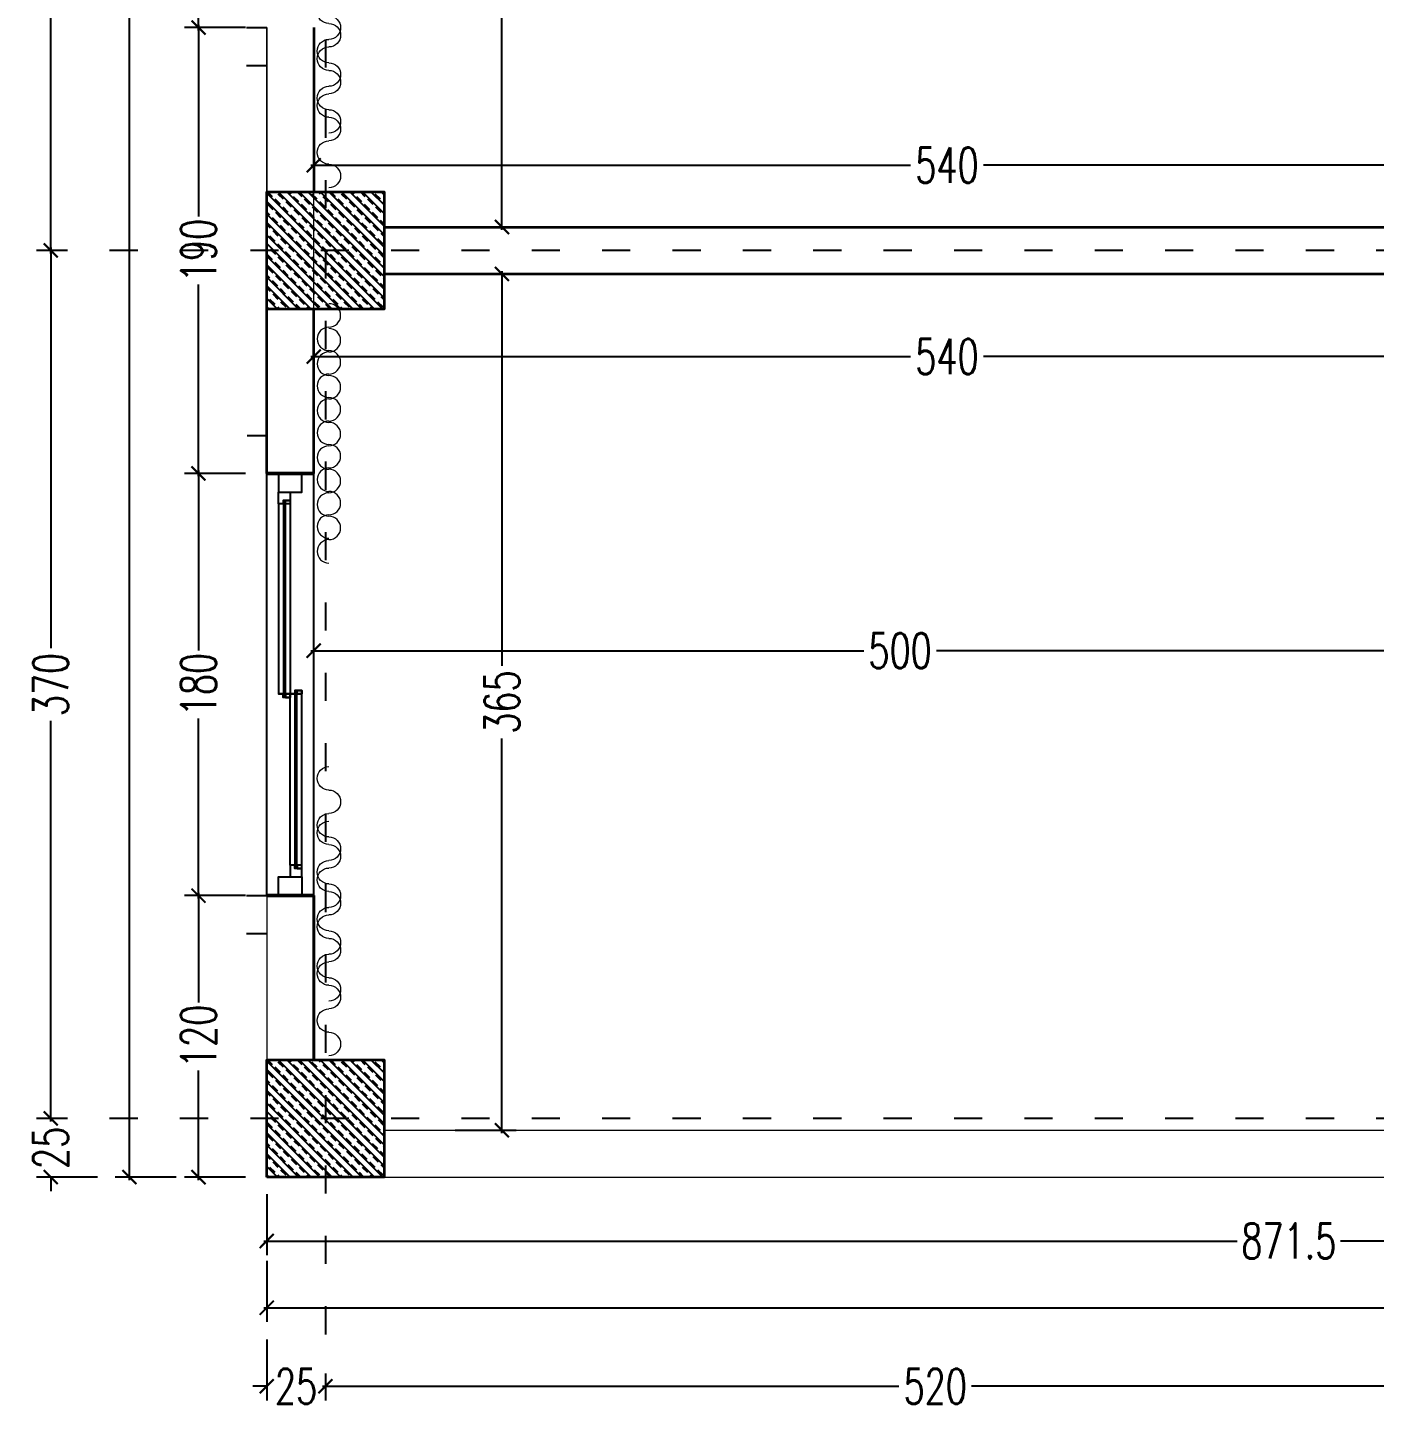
# Model space of a CAD drawing. Header units: centimetres. Extents: x -3207095 to 15275363, y -32656 to 4798027.
# Drawn here: x 693181 to 693756, y 4469504 to 4470093 of the extents above; entities that cross this region are included whole.
import ezdxf

# ---------------------------------------------------------------- set-up
doc = ezdxf.new("R2010")
doc.units = ezdxf.units.CM
doc.linetypes.add('ACAD_ISO03W100', pattern=[30, 12, -18])
doc.linetypes.add('DUZ', pattern=[500, 500])
doc.layers.get('0').update_dxf_attribs({"color": 1, "linetype": 'DUZ'})
for name, color, linetype in [('AGAC', 116, 'Continuous'), ('DIM', 1, 'DUZ'), ('KOLTAR_F', 145, 'Continuous'), ('PEN', 161, 'Continuous'), ('söve', 26, 'DUZ')]:
    doc.layers.add(name, color=color, linetype=linetype)
for name, color, linetype, lineweight in [('cam', 143, 'Continuous', 20), ('DUV', 220, 'Continuous', 50), ('DUVAR', 7, 'Continuous', 35), ('FE_PERDE', 205, 'Continuous', 15), ('gor25', 142, 'Continuous', 25), ('iç duvar', 7, 'Continuous', 50), ('KOLON_F', 3, 'Continuous', 35)]:
    doc.layers.add(name, color=color, linetype=linetype, lineweight=lineweight)
doc.styles.add('DIM', font='ROMANSTW.SHX', dxfattribs={"width": 0.7})
doc.dimstyles.new('1_100', dxfattribs={"dimtxt": 15, "dimasz": 6, "dimexe": 6, "dimexo": 0, "dimgap": 2, "dimtad": 0, "dimdec": 1, "dimzin": 11, "dimdsep": 46, "dimtxsty": 'DIM', "dimblk": 'ARCHTICK', "dimcen": 3, "dimdle": 1.25, "dimclrt": 2, "dimadec": 0, "dimazin": 0, "dimtfac": 1.25, "dimtdec": 1, "dimtix": 1, "dimtofl": 0, "dimtmove": 1, "dimatfit": 3, "dimldrblk": 'ARCHTICK', "dimfxl": 20, "dimfxlon": 1, "dimtolj": 1, "dimtzin": 0, "dimarcsym": 0})
pattern_1 = [(135, (5198435.835, 3809389.321), (-4.4901280605, -4.4901280605), []), (135, (5198435.835, 3809393.811), (-4.4901280605, -4.4901280605), [3.175, -1.5875])]

# ---------------------------------------------------------------- blocks, each defined once
blk = doc.blocks.new('GEN_BLOCK00601')
at = {"linetype": 'Continuous', "ltscale": 50}
for centre, start, end in [((50, 50), 0, 180), ((250, 50), 0, 180), ((450, 50), 0, 180), ((650, 50), 0, 180), ((850, 50), 0, 180), ((150, 50), 180, 0), ((350, 50), 180, 0), ((550, 50), 180, 0), ((750, 50), 180, 0), ((950, 50), 180, 0)]:
    blk.add_arc(centre, 50, start, end, dxfattribs=at)
for tag in ['Sfb', 'FLOOR']:
    blk.add_attdef(tag, (0, 0), '', height=1)
blk = doc.blocks.new('_ArchTick')
at = {"color": 0, "linetype": 'ByBlock', "const_width": 0.15}
blk.add_lwpolyline([(-0.5, -0.5), (0.5, 0.5)], dxfattribs=at)
blk = doc.blocks.new('*D1070')
at = {"layer": 'Defpoints', "color": 0, "linetype": 'Continuous', "lineweight": 5, "transparency": 16777216}
for p in [(693254.26, 4470272.8), (693283.37, 4470272.8), (693283.37, 4470092.8)]:
    blk.add_point(p, dxfattribs=at)
at = {"layer": 'DIM', "color": 0, "linetype": 'Continuous', "lineweight": -2, "transparency": 16777216}
for p, q in [((693274.26, 4470272.8), (693248.26, 4470272.8)), ((693254.26, 4470274.05), (693254.26, 4470197.3)), ((693254.26, 4470091.55), (693254.26, 4470168.3)), ((693274.26, 4470092.8), (693248.26, 4470092.8))]:
    blk.add_line(p, q, dxfattribs=at)
at = {"layer": 'DIM', "color": 0, "linetype": 'Continuous', "lineweight": -2, "transparency": 16777216, "xscale": 6, "yscale": 6, "zscale": 6}
for p, rotation in [((693254.26, 4470272.8), 90), ((693254.26, 4470092.8), 270)]:
    blk.add_blockref('_ArchTick', p, dxfattribs=dict(at, rotation=rotation))
at = {"layer": 'DIM', "color": 2, "linetype": 'Continuous', "lineweight": 5, "transparency": 16777216, "insert": (693254.26, 4470182.8), "char_height": 15, "attachment_point": 5, "rotation": 90, "style": 'DIM'}
blk.add_mtext('\\A1;180', dxfattribs=at)
blk = doc.blocks.new('*D1071')
at = {"layer": 'Defpoints', "color": 0, "linetype": 'Continuous', "lineweight": 5, "transparency": 16777216}
for p in [(693254.26, 4470092.8), (693283.37, 4470092.8), (693283.37, 4469902.8)]:
    blk.add_point(p, dxfattribs=at)
at = {"layer": 'DIM', "color": 0, "linetype": 'Continuous', "lineweight": -2, "transparency": 16777216}
for p, q in [((693274.26, 4470092.8), (693248.26, 4470092.8)), ((693254.26, 4470094.05), (693254.26, 4470012.3)), ((693254.26, 4469901.55), (693254.26, 4469983.3)), ((693274.26, 4469902.8), (693248.26, 4469902.8))]:
    blk.add_line(p, q, dxfattribs=at)
at = {"layer": 'DIM', "color": 0, "linetype": 'Continuous', "lineweight": -2, "transparency": 16777216, "xscale": 6, "yscale": 6, "zscale": 6}
for p, rotation in [((693254.26, 4470092.8), 90), ((693254.26, 4469902.8), 270)]:
    blk.add_blockref('_ArchTick', p, dxfattribs=dict(at, rotation=rotation))
at = {"layer": 'DIM', "color": 2, "linetype": 'Continuous', "lineweight": 5, "transparency": 16777216, "insert": (693254.26, 4469997.8), "char_height": 15, "attachment_point": 5, "rotation": 90, "style": 'DIM'}
blk.add_mtext('\\A1;190', dxfattribs=at)
blk = doc.blocks.new('*D1072')
at = {"layer": 'Defpoints', "color": 0, "linetype": 'Continuous', "lineweight": 5, "transparency": 16777216}
for p in [(693254.26, 4469902.8), (693283.37, 4469902.8), (693283.37, 4469722.8)]:
    blk.add_point(p, dxfattribs=at)
at = {"layer": 'DIM', "color": 0, "linetype": 'Continuous', "lineweight": -2, "transparency": 16777216}
for p, q in [((693274.26, 4469902.8), (693248.26, 4469902.8)), ((693254.26, 4469904.05), (693254.26, 4469827.3)), ((693254.26, 4469721.55), (693254.26, 4469798.3)), ((693274.26, 4469722.8), (693248.26, 4469722.8))]:
    blk.add_line(p, q, dxfattribs=at)
at = {"layer": 'DIM', "color": 0, "linetype": 'Continuous', "lineweight": -2, "transparency": 16777216, "xscale": 6, "yscale": 6, "zscale": 6}
for p, rotation in [((693254.26, 4469902.8), 90), ((693254.26, 4469722.8), 270)]:
    blk.add_blockref('_ArchTick', p, dxfattribs=dict(at, rotation=rotation))
at = {"layer": 'DIM', "color": 2, "linetype": 'Continuous', "lineweight": 5, "transparency": 16777216, "insert": (693254.26, 4469812.8), "char_height": 15, "attachment_point": 5, "rotation": 90, "style": 'DIM'}
blk.add_mtext('\\A1;180', dxfattribs=at)
blk = doc.blocks.new('*D1073')
at = {"layer": 'Defpoints', "color": 0, "linetype": 'Continuous', "lineweight": 5, "transparency": 16777216}
for p in [(693283.37, 4469722.8), (693254.26, 4469602.8), (693283.37, 4469602.8)]:
    blk.add_point(p, dxfattribs=at)
at = {"layer": 'DIM', "color": 0, "linetype": 'Continuous', "lineweight": -2, "transparency": 16777216}
for p, q in [((693274.26, 4469722.8), (693248.26, 4469722.8)), ((693254.26, 4469724.05), (693254.26, 4469677.3)), ((693254.26, 4469601.55), (693254.26, 4469648.3)), ((693274.26, 4469602.8), (693248.26, 4469602.8))]:
    blk.add_line(p, q, dxfattribs=at)
at = {"layer": 'DIM', "color": 0, "linetype": 'Continuous', "lineweight": -2, "transparency": 16777216, "xscale": 6, "yscale": 6, "zscale": 6}
for p, rotation in [((693254.26, 4469722.8), 90), ((693254.26, 4469602.8), 270)]:
    blk.add_blockref('_ArchTick', p, dxfattribs=dict(at, rotation=rotation))
at = {"layer": 'DIM', "color": 2, "linetype": 'Continuous', "lineweight": 5, "transparency": 16777216, "insert": (693254.26, 4469662.8), "char_height": 15, "attachment_point": 5, "rotation": 90, "style": 'DIM'}
blk.add_mtext('\\A1;120', dxfattribs=at)
blk = doc.blocks.new('*D1078')
at = {"layer": 'Defpoints', "color": 0, "linetype": 'Continuous', "lineweight": 5, "transparency": 16777216}
for p in [(693198.44, 4470737.8), (693191.26, 4469997.8), (693198.44, 4469997.8)]:
    blk.add_point(p, dxfattribs=at)
at = {"layer": 'DIM', "color": 0, "linetype": 'Continuous', "lineweight": -2, "transparency": 16777216}
for p, q in [((693198.44, 4470737.8), (693185.26, 4470737.8)), ((693191.26, 4470739.05), (693191.26, 4470383.3)), ((693191.26, 4469996.55), (693191.26, 4470352.3)), ((693198.44, 4469997.8), (693185.26, 4469997.8))]:
    blk.add_line(p, q, dxfattribs=at)
at = {"layer": 'DIM', "color": 0, "linetype": 'Continuous', "lineweight": -2, "transparency": 16777216, "xscale": 6, "yscale": 6, "zscale": 6}
for p, rotation in [((693191.26, 4470737.8), 90), ((693191.26, 4469997.8), 270)]:
    blk.add_blockref('_ArchTick', p, dxfattribs=dict(at, rotation=rotation))
at = {"layer": 'DIM', "color": 2, "linetype": 'Continuous', "lineweight": 5, "transparency": 16777216, "insert": (693191.26, 4470367.8), "char_height": 15, "attachment_point": 5, "rotation": 90, "style": 'DIM'}
blk.add_mtext('\\A1;740', dxfattribs=at)
blk = doc.blocks.new('*D1079')
at = {"layer": 'Defpoints', "color": 0, "linetype": 'Continuous', "lineweight": 5, "transparency": 16777216}
for p in [(693198.44, 4469997.8), (693191.26, 4469627.8), (693198.44, 4469627.8)]:
    blk.add_point(p, dxfattribs=at)
at = {"layer": 'DIM', "color": 0, "linetype": 'Continuous', "lineweight": -2, "transparency": 16777216}
for p, q in [((693198.44, 4469997.8), (693185.26, 4469997.8)), ((693191.26, 4469999.05), (693191.26, 4469828.3)), ((693191.26, 4469626.55), (693191.26, 4469797.3)), ((693198.44, 4469627.8), (693185.26, 4469627.8))]:
    blk.add_line(p, q, dxfattribs=at)
at = {"layer": 'DIM', "color": 0, "linetype": 'Continuous', "lineweight": -2, "transparency": 16777216, "xscale": 6, "yscale": 6, "zscale": 6}
for p, rotation in [((693191.26, 4469997.8), 90), ((693191.26, 4469627.8), 270)]:
    blk.add_blockref('_ArchTick', p, dxfattribs=dict(at, rotation=rotation))
at = {"layer": 'DIM', "color": 2, "linetype": 'Continuous', "lineweight": 5, "transparency": 16777216, "insert": (693191.26, 4469812.8), "char_height": 15, "attachment_point": 5, "rotation": 90, "style": 'DIM'}
blk.add_mtext('\\A1;370', dxfattribs=at)
blk = doc.blocks.new('*D1080')
at = {"layer": 'Defpoints', "color": 0, "linetype": 'Continuous', "lineweight": 5, "transparency": 16777216}
for p in [(693198.44, 4469627.8), (693191.26, 4469602.8), (693248.26, 4469602.8)]:
    blk.add_point(p, dxfattribs=at)
at = {"layer": 'DIM', "color": 0, "linetype": 'Continuous', "lineweight": -2, "transparency": 16777216}
for p, q in [((693191.26, 4469627.8), (693191.26, 4469633.8)), ((693198.44, 4469627.8), (693185.26, 4469627.8)), ((693211.26, 4469602.8), (693185.26, 4469602.8)), ((693191.26, 4469602.8), (693191.26, 4469596.8))]:
    blk.add_line(p, q, dxfattribs=at)
at = {"layer": 'DIM', "color": 0, "linetype": 'Continuous', "lineweight": -2, "transparency": 16777216, "xscale": 6, "yscale": 6, "zscale": 6}
for p, rotation in [((693191.26, 4469627.8), 270), ((693191.26, 4469602.8), 90)]:
    blk.add_blockref('_ArchTick', p, dxfattribs=dict(at, rotation=rotation))
at = {"layer": 'DIM', "color": 2, "linetype": 'Continuous', "lineweight": 5, "transparency": 16777216, "insert": (693191.26, 4469615.3), "char_height": 15, "attachment_point": 5, "rotation": 90, "style": 'DIM'}
blk.add_mtext('\\A1;25', dxfattribs=at)
blk = doc.blocks.new('*D1081')
at = {"layer": 'Defpoints', "color": 0, "linetype": 'Continuous', "lineweight": 5, "transparency": 16777216}
for p in [(693224.8, 4472542.8), (693248.26, 4472542.8), (693248.26, 4469602.8)]:
    blk.add_point(p, dxfattribs=at)
at = {"layer": 'DIM', "color": 0, "linetype": 'Continuous', "lineweight": -2, "transparency": 16777216}
for p, q in [((693244.8, 4472542.8), (693218.8, 4472542.8)), ((693224.8, 4472544.05), (693224.8, 4471093.3)), ((693224.8, 4469601.55), (693224.8, 4471052.3)), ((693244.8, 4469602.8), (693218.8, 4469602.8))]:
    blk.add_line(p, q, dxfattribs=at)
at = {"layer": 'DIM', "color": 0, "linetype": 'Continuous', "lineweight": -2, "transparency": 16777216, "xscale": 6, "yscale": 6, "zscale": 6}
for p, rotation in [((693224.8, 4472542.8), 90), ((693224.8, 4469602.8), 270)]:
    blk.add_blockref('_ArchTick', p, dxfattribs=dict(at, rotation=rotation))
at = {"layer": 'DIM', "color": 2, "linetype": 'Continuous', "lineweight": 5, "transparency": 16777216, "insert": (693224.8, 4471072.8), "char_height": 15, "attachment_point": 5, "rotation": 90, "style": 'DIM'}
blk.add_mtext('\\A1;2940', dxfattribs=at)
blk = doc.blocks.new('*D1104')
at = {"layer": 'Defpoints', "color": 0, "linetype": 'Continuous', "lineweight": 5, "transparency": 16777216}
for p in [(693283.37, 4469602.8), (694154.87, 4469602.8), (694154.87, 4469575.56)]:
    blk.add_point(p, dxfattribs=at)
at = {"layer": 'DIM', "color": 0, "linetype": 'Continuous', "lineweight": -2, "transparency": 16777216}
for p, q in [((693283.37, 4469595.56), (693283.37, 4469569.56)), ((694154.87, 4469595.56), (694154.87, 4469569.56)), ((693282.12, 4469575.56), (693697.12, 4469575.56)), ((694156.12, 4469575.56), (693741.12, 4469575.56))]:
    blk.add_line(p, q, dxfattribs=at)
at = {"layer": 'DIM', "color": 0, "linetype": 'Continuous', "lineweight": -2, "transparency": 16777216, "xscale": 6, "yscale": 6, "zscale": 6, "rotation": 180}
blk.add_blockref('_ArchTick', (693283.37, 4469575.56), dxfattribs=at)
at = {"layer": 'DIM', "color": 0, "linetype": 'Continuous', "lineweight": -2, "transparency": 16777216, "xscale": 6, "yscale": 6, "zscale": 6}
blk.add_blockref('_ArchTick', (694154.87, 4469575.56), dxfattribs=at)
at = {"layer": 'DIM', "color": 2, "linetype": 'Continuous', "lineweight": 5, "transparency": 16777216, "insert": (693719.12, 4469575.56), "char_height": 15, "attachment_point": 5, "style": 'DIM'}
blk.add_mtext('\\A1;871.5', dxfattribs=at)
blk = doc.blocks.new('*D1107')
at = {"layer": 'Defpoints', "color": 0, "linetype": 'Continuous', "lineweight": 5, "transparency": 16777216}
for p in [(693283.37, 4469569.56), (697033.37, 4469569.56), (697033.37, 4469547.14)]:
    blk.add_point(p, dxfattribs=at)
at = {"layer": 'DIM', "color": 0, "linetype": 'Continuous', "lineweight": -2, "transparency": 16777216}
for p, q in [((693283.37, 4469567.14), (693283.37, 4469541.14)), ((697033.37, 4469567.14), (697033.37, 4469541.14)), ((693282.12, 4469547.14), (695137.87, 4469547.14)), ((697034.62, 4469547.14), (695178.87, 4469547.14))]:
    blk.add_line(p, q, dxfattribs=at)
at = {"layer": 'DIM', "color": 0, "linetype": 'Continuous', "lineweight": -2, "transparency": 16777216, "xscale": 6, "yscale": 6, "zscale": 6, "rotation": 180}
blk.add_blockref('_ArchTick', (693283.37, 4469547.14), dxfattribs=at)
at = {"layer": 'DIM', "color": 0, "linetype": 'Continuous', "lineweight": -2, "transparency": 16777216, "xscale": 6, "yscale": 6, "zscale": 6}
blk.add_blockref('_ArchTick', (697033.37, 4469547.14), dxfattribs=at)
at = {"layer": 'DIM', "color": 2, "linetype": 'Continuous', "lineweight": 5, "transparency": 16777216, "insert": (695158.37, 4469547.14), "char_height": 15, "attachment_point": 5, "style": 'DIM'}
blk.add_mtext('\\A1;3750', dxfattribs=at)
blk = doc.blocks.new('*D1108')
at = {"layer": 'Defpoints', "color": 0, "linetype": 'Continuous', "lineweight": 5, "transparency": 16777216}
for p in [(693283.37, 4469541.14), (693308.37, 4469516.13), (693308.37, 4469513.66)]:
    blk.add_point(p, dxfattribs=at)
at = {"layer": 'DIM', "color": 0, "linetype": 'Continuous', "lineweight": -2, "transparency": 16777216}
for p, q in [((693283.37, 4469533.66), (693283.37, 4469507.66)), ((693283.37, 4469513.66), (693277.37, 4469513.66)), ((693308.37, 4469516.13), (693308.37, 4469507.66)), ((693308.37, 4469513.66), (693314.37, 4469513.66))]:
    blk.add_line(p, q, dxfattribs=at)
at = {"layer": 'DIM', "color": 0, "linetype": 'Continuous', "lineweight": -2, "transparency": 16777216, "xscale": 6, "yscale": 6, "zscale": 6}
blk.add_blockref('_ArchTick', (693283.37, 4469513.66), dxfattribs=at)
at = {"layer": 'DIM', "color": 0, "linetype": 'Continuous', "lineweight": -2, "transparency": 16777216, "xscale": 6, "yscale": 6, "zscale": 6, "rotation": 180}
blk.add_blockref('_ArchTick', (693308.37, 4469513.66), dxfattribs=at)
at = {"layer": 'DIM', "color": 2, "linetype": 'Continuous', "lineweight": 5, "transparency": 16777216, "insert": (693295.87, 4469513.66), "char_height": 15, "attachment_point": 5, "style": 'DIM'}
blk.add_mtext('\\A1;25', dxfattribs=at)
blk = doc.blocks.new('*D1109')
at = {"layer": 'Defpoints', "color": 0, "linetype": 'Continuous', "lineweight": 5, "transparency": 16777216}
for p in [(693308.37, 4469519.1), (693828.37, 4469519.1), (693828.37, 4469513.66)]:
    blk.add_point(p, dxfattribs=at)
at = {"layer": 'DIM', "color": 0, "linetype": 'Continuous', "lineweight": -2, "transparency": 16777216}
for p, q in [((693308.37, 4469519.1), (693308.37, 4469507.66)), ((693828.37, 4469519.1), (693828.37, 4469507.66)), ((693307.12, 4469513.66), (693552.87, 4469513.66)), ((693829.62, 4469513.66), (693583.87, 4469513.66))]:
    blk.add_line(p, q, dxfattribs=at)
at = {"layer": 'DIM', "color": 0, "linetype": 'Continuous', "lineweight": -2, "transparency": 16777216, "xscale": 6, "yscale": 6, "zscale": 6, "rotation": 180}
blk.add_blockref('_ArchTick', (693308.37, 4469513.66), dxfattribs=at)
at = {"layer": 'DIM', "color": 0, "linetype": 'Continuous', "lineweight": -2, "transparency": 16777216, "xscale": 6, "yscale": 6, "zscale": 6}
blk.add_blockref('_ArchTick', (693828.37, 4469513.66), dxfattribs=at)
at = {"layer": 'DIM', "color": 2, "linetype": 'Continuous', "lineweight": 5, "transparency": 16777216, "insert": (693568.37, 4469513.66), "char_height": 15, "attachment_point": 5, "style": 'DIM'}
blk.add_mtext('\\A1;520', dxfattribs=at)
blk = doc.blocks.new('*D1172')
at = {"layer": 'Defpoints', "color": 0, "linetype": 'Continuous', "lineweight": 5, "transparency": 16777216}
for p in [(693344.2, 4470357.8), (693344.2, 4470007.8), (693383.64, 4470007.8)]:
    blk.add_point(p, dxfattribs=at)
at = {"layer": 'DIM', "color": 0, "linetype": 'Continuous', "lineweight": -2, "transparency": 16777216}
for p, q in [((693363.64, 4470357.8), (693389.64, 4470357.8)), ((693383.64, 4470359.05), (693383.64, 4470222.1)), ((693383.64, 4470006.55), (693383.64, 4470191.1)), ((693363.64, 4470007.8), (693389.64, 4470007.8))]:
    blk.add_line(p, q, dxfattribs=at)
at = {"layer": 'DIM', "color": 0, "linetype": 'Continuous', "lineweight": -2, "transparency": 16777216, "xscale": 6, "yscale": 6, "zscale": 6}
for p, rotation in [((693383.64, 4470357.8), 90), ((693383.64, 4470007.8), 270)]:
    blk.add_blockref('_ArchTick', p, dxfattribs=dict(at, rotation=rotation))
at = {"layer": 'DIM', "color": 2, "linetype": 'Continuous', "lineweight": 5, "transparency": 16777216, "insert": (693383.64, 4470206.6), "char_height": 15, "attachment_point": 5, "rotation": 90, "style": 'DIM'}
blk.add_mtext('\\A1;350', dxfattribs=at)
blk = doc.blocks.new('*D1173')
at = {"layer": 'Defpoints', "color": 0, "linetype": 'Continuous', "lineweight": 5, "transparency": 16777216}
for p in [(693344.2, 4469987.8), (693344.2, 4469622.8), (693383.64, 4469622.8)]:
    blk.add_point(p, dxfattribs=at)
at = {"layer": 'DIM', "color": 0, "linetype": 'Continuous', "lineweight": -2, "transparency": 16777216}
for p, q in [((693363.64, 4469987.8), (693389.64, 4469987.8)), ((693383.64, 4469989.05), (693383.64, 4469820.8)), ((693383.64, 4469621.55), (693383.64, 4469789.8)), ((693363.64, 4469622.8), (693389.64, 4469622.8))]:
    blk.add_line(p, q, dxfattribs=at)
at = {"layer": 'DIM', "color": 0, "linetype": 'Continuous', "lineweight": -2, "transparency": 16777216, "xscale": 6, "yscale": 6, "zscale": 6}
for p, rotation in [((693383.64, 4469987.8), 90), ((693383.64, 4469622.8), 270)]:
    blk.add_blockref('_ArchTick', p, dxfattribs=dict(at, rotation=rotation))
at = {"layer": 'DIM', "color": 2, "linetype": 'Continuous', "lineweight": 5, "transparency": 16777216, "insert": (693383.64, 4469805.3), "char_height": 15, "attachment_point": 5, "rotation": 90, "style": 'DIM'}
blk.add_mtext('\\A1;365', dxfattribs=at)
blk = doc.blocks.new('*D1174')
at = {"layer": 'Defpoints', "color": 0, "linetype": 'Continuous', "lineweight": 5, "transparency": 16777216}
for p in [(693303.37, 4469952.58), (693303.37, 4469951.49), (693843.37, 4469953.8)]:
    blk.add_point(p, dxfattribs=at)
at = {"layer": 'DIM', "color": 0, "linetype": 'Continuous', "lineweight": -2, "transparency": 16777216}
for p, q in [((693303.37, 4469951.49), (693303.37, 4469958.58)), ((693302.12, 4469952.58), (693557.87, 4469952.58)), ((693844.62, 4469952.58), (693588.87, 4469952.58)), ((693843.37, 4469953.8), (693843.37, 4469946.58))]:
    blk.add_line(p, q, dxfattribs=at)
at = {"layer": 'DIM', "color": 0, "linetype": 'Continuous', "lineweight": -2, "transparency": 16777216, "xscale": 6, "yscale": 6, "zscale": 6, "rotation": 180}
blk.add_blockref('_ArchTick', (693303.37, 4469952.58), dxfattribs=at)
at = {"layer": 'DIM', "color": 0, "linetype": 'Continuous', "lineweight": -2, "transparency": 16777216, "xscale": 6, "yscale": 6, "zscale": 6}
blk.add_blockref('_ArchTick', (693843.37, 4469952.58), dxfattribs=at)
at = {"layer": 'DIM', "color": 2, "linetype": 'Continuous', "lineweight": 5, "transparency": 16777216, "insert": (693573.37, 4469952.58), "char_height": 15, "attachment_point": 5, "style": 'DIM'}
blk.add_mtext('\\A1;540', dxfattribs=at)
blk = doc.blocks.new('*D1202')
at = {"layer": 'Defpoints', "color": 0, "linetype": 'Continuous', "lineweight": 5, "transparency": 16777216}
for p in [(693303.37, 4470034.14), (693303.37, 4470034.14), (693843.37, 4470034.14)]:
    blk.add_point(p, dxfattribs=at)
at = {"layer": 'DIM', "color": 0, "linetype": 'Continuous', "lineweight": -2, "transparency": 16777216}
for p, q in [((693303.37, 4470034.14), (693303.37, 4470040.14)), ((693843.37, 4470034.14), (693843.37, 4470040.14)), ((693302.12, 4470034.14), (693557.87, 4470034.14)), ((693844.62, 4470034.14), (693588.87, 4470034.14))]:
    blk.add_line(p, q, dxfattribs=at)
at = {"layer": 'DIM', "color": 0, "linetype": 'Continuous', "lineweight": -2, "transparency": 16777216, "xscale": 6, "yscale": 6, "zscale": 6, "rotation": 180}
blk.add_blockref('_ArchTick', (693303.37, 4470034.14), dxfattribs=at)
at = {"layer": 'DIM', "color": 0, "linetype": 'Continuous', "lineweight": -2, "transparency": 16777216, "xscale": 6, "yscale": 6, "zscale": 6}
blk.add_blockref('_ArchTick', (693843.37, 4470034.14), dxfattribs=at)
at = {"layer": 'DIM', "color": 2, "linetype": 'Continuous', "lineweight": 5, "transparency": 16777216, "insert": (693573.37, 4470034.14), "char_height": 15, "attachment_point": 5, "style": 'DIM'}
blk.add_mtext('\\A1;540', dxfattribs=at)
blk = doc.blocks.new('*D1210')
at = {"layer": 'Defpoints', "color": 0, "linetype": 'Continuous', "lineweight": 5, "transparency": 16777216}
for p in [(693303.37, 4469827.22), (693303.37, 4469812.8), (693803.37, 4469812.8)]:
    blk.add_point(p, dxfattribs=at)
at = {"layer": 'DIM', "color": 0, "linetype": 'Continuous', "lineweight": -2, "transparency": 16777216}
for p, q in [((693303.37, 4469812.8), (693303.37, 4469833.22)), ((693803.37, 4469812.8), (693803.37, 4469833.22)), ((693302.12, 4469827.22), (693537.87, 4469827.22)), ((693804.62, 4469827.22), (693568.87, 4469827.22))]:
    blk.add_line(p, q, dxfattribs=at)
at = {"layer": 'DIM', "color": 0, "linetype": 'Continuous', "lineweight": -2, "transparency": 16777216, "xscale": 6, "yscale": 6, "zscale": 6, "rotation": 180}
blk.add_blockref('_ArchTick', (693303.37, 4469827.22), dxfattribs=at)
at = {"layer": 'DIM', "color": 0, "linetype": 'Continuous', "lineweight": -2, "transparency": 16777216, "xscale": 6, "yscale": 6, "zscale": 6}
blk.add_blockref('_ArchTick', (693803.37, 4469827.22), dxfattribs=at)
at = {"layer": 'DIM', "color": 2, "linetype": 'Continuous', "lineweight": 5, "transparency": 16777216, "insert": (693553.37, 4469827.22), "char_height": 15, "attachment_point": 5, "style": 'DIM'}
blk.add_mtext('\\A1;500', dxfattribs=at)

msp = doc.modelspace()

# ---------------------------------------------------------------- hatches: boundary and pattern name
at = {"layer": 'KOLTAR_F'}
h = msp.add_hatch(dxfattribs=at)
h.set_pattern_fill('ANSI33', color=256, angle=90, style=0)
h.set_pattern_definition([(135, (5197695.835, 3809389.321), (-4.4901280605, -4.4901280605), []), (135, (5197695.835, 3809393.811), (-4.4901280605, -4.4901280605), [3.175, -1.5875])])
h.paths.add_polyline_path([(693283.37, 4469972.8), (693283.37, 4470022.8), (693333.37, 4470022.8), (693333.37, 4469972.8)])
h = msp.add_hatch(dxfattribs=at)
h.set_pattern_fill('ANSI33', color=256, angle=90, style=0)
h.set_pattern_definition(pattern_1)
h.paths.add_polyline_path([(693283.37, 4469972.8), (693283.37, 4470022.8), (693333.37, 4470022.8), (693333.37, 4469972.8)])
h = msp.add_hatch(dxfattribs=at)
h.set_pattern_fill('ANSI33', color=256, angle=90, style=0)
h.set_pattern_definition(pattern_1)
h.paths.add_polyline_path([(693283.37, 4469972.8), (693283.37, 4470022.8), (693333.37, 4470022.8), (693333.37, 4469972.8)])
h = msp.add_hatch(dxfattribs=at)
h.set_pattern_fill('ANSI33', color=256, angle=90, style=0)
h.set_pattern_definition([(135, (5197695.835, 3809019.321), (-4.4901280605, -4.4901280605), []), (135, (5197695.835, 3809023.811), (-4.4901280605, -4.4901280605), [3.175, -1.5875])])
h.paths.add_polyline_path([(693283.37, 4469602.8), (693283.37, 4469652.8), (693333.37, 4469652.8), (693333.37, 4469602.8)])
h = msp.add_hatch(dxfattribs=at)
h.set_pattern_fill('ANSI33', color=256, angle=90, style=0)
h.set_pattern_definition([(135, (5198435.835, 3809019.321), (-4.4901280605, -4.4901280605), []), (135, (5198435.835, 3809023.811), (-4.4901280605, -4.4901280605), [3.175, -1.5875])])
h.paths.add_polyline_path([(693283.37, 4469602.8), (693283.37, 4469652.8), (693333.37, 4469652.8), (693333.37, 4469602.8)])

# ---------------------------------------------------------------- linework, layer by layer
at = {"color": 232, "linetype": 'ACAD_ISO03W100'}
for p, q in [((693308.37, 4472637.8), (693308.37, 4469507.8)), ((697128.37, 4469997.8), (693188.37, 4469997.8)), ((697128.37, 4469627.8), (693188.37, 4469627.8))]:
    msp.add_line(p, q, dxfattribs=at)
at = {"layer": 'AGAC'}
for p, q in [((693283.37, 4469722.8), (693283.37, 4469902.8)), ((693283.37, 4469722.8), (693283.37, 4469902.8)), ((693283.37, 4469722.8), (693283.37, 4469902.8)), ((693303.37, 4469722.8), (693303.37, 4469902.8)), ((693303.37, 4469722.8), (693303.37, 4469902.8)), ((693303.37, 4469722.8), (693303.37, 4469902.8))]:
    msp.add_line(p, q, dxfattribs=at)
at = {"layer": 'cam'}
for p, q in [((693290.37, 4469891.3), (693290.37, 4469807.3)), ((693290.37, 4469891.3), (693290.37, 4469807.3)), ((693290.37, 4469891.3), (693290.37, 4469807.3)), ((693290.87, 4469891.3), (693290.87, 4469807.3)), ((693290.87, 4469891.3), (693290.87, 4469807.3)), ((693290.87, 4469891.3), (693290.87, 4469807.3)), ((693291.37, 4469891.3), (693291.37, 4469807.3)), ((693291.37, 4469891.3), (693291.37, 4469807.3)), ((693291.37, 4469891.3), (693291.37, 4469807.3)), ((693295.37, 4469734.3), (693295.37, 4469810.3)), ((693295.37, 4469734.3), (693295.37, 4469810.3)), ((693295.37, 4469734.3), (693295.37, 4469810.3)), ((693295.87, 4469734.3), (693295.87, 4469810.3)), ((693295.87, 4469734.3), (693295.87, 4469810.3)), ((693295.87, 4469734.3), (693295.87, 4469810.3)), ((693296.37, 4469734.3), (693296.37, 4469810.3)), ((693296.37, 4469734.3), (693296.37, 4469810.3)), ((693296.37, 4469734.3), (693296.37, 4469810.3))]:
    msp.add_line(p, q, dxfattribs=at)
at = {"layer": 'DUV'}
for p, q in [((693303.37, 4469902.8), (693283.37, 4469902.8)), ((693303.37, 4469902.8), (693283.37, 4469902.8)), ((693303.37, 4469902.8), (693283.37, 4469902.8)), ((693303.37, 4469902.8), (693283.37, 4469902.8)), ((693303.37, 4469902.8), (693283.37, 4469902.8)), ((693303.37, 4469722.8), (693283.37, 4469722.8)), ((693303.37, 4469722.8), (693283.37, 4469722.8)), ((693303.37, 4469722.8), (693283.37, 4469722.8)), ((693303.37, 4469722.8), (693283.37, 4469722.8)), ((693303.37, 4469722.8), (693283.37, 4469722.8))]:
    msp.add_line(p, q, dxfattribs=at)
at = {"layer": 'DUVAR'}
for p, q in [((693303.37, 4470092.8), (693303.37, 4470022.8)), ((693303.37, 4470092.8), (693303.37, 4470022.8)), ((693333.37, 4470007.8), (693803.37, 4470007.8)), ((693333.37, 4469987.8), (693803.37, 4469987.8)), ((693283.37, 4469902.8), (693283.37, 4469972.8)), ((693283.37, 4469902.8), (693283.37, 4469972.8)), ((693303.37, 4469902.8), (693303.37, 4469972.8)), ((693303.37, 4469902.8), (693303.37, 4469972.8)), ((693303.37, 4469902.8), (693283.37, 4469902.8)), ((693303.37, 4469902.8), (693283.37, 4469902.8)), ((693303.37, 4469902.8), (693283.37, 4469902.8)), ((693303.37, 4469722.8), (693283.37, 4469722.8)), ((693303.37, 4469722.8), (693283.37, 4469722.8)), ((693303.37, 4469722.8), (693283.37, 4469722.8)), ((693303.37, 4469722.8), (693303.37, 4469652.8)), ((693303.37, 4469722.8), (693303.37, 4469652.8)), ((693303.37, 4469652.8), (693303.37, 4469722.8))]:
    msp.add_line(p, q, dxfattribs=at)
at = {"layer": 'gor25'}
for p, q in [((693288.37, 4469889.8), (693288.37, 4469808.8)), ((693288.37, 4469889.8), (693288.37, 4469808.8)), ((693288.37, 4469889.8), (693288.37, 4469808.8)), ((693293.37, 4469889.8), (693293.37, 4469808.8)), ((693293.37, 4469889.8), (693293.37, 4469808.8)), ((693293.37, 4469889.8), (693293.37, 4469808.8)), ((693293.37, 4469735.8), (693293.37, 4469808.8)), ((693293.37, 4469735.8), (693293.37, 4469808.8)), ((693293.37, 4469735.8), (693293.37, 4469808.8)), ((693298.37, 4469735.8), (693298.37, 4469808.8)), ((693298.37, 4469735.8), (693298.37, 4469808.8)), ((693298.37, 4469735.8), (693298.37, 4469808.8))]:
    msp.add_line(p, q, dxfattribs=at)
at = {"layer": 'iç duvar', "color": 7, "lineweight": 18}
for p, q in [((693283.37, 4469902.8), (693283.37, 4470092.8)), ((693283.37, 4470092.8), (693283.37, 4470022.8)), ((693283.37, 4470092.8), (693283.37, 4470022.8)), ((693303.37, 4469902.8), (693303.37, 4470092.8)), ((693283.37, 4469722.8), (693283.37, 4469652.8)), ((693283.37, 4469722.8), (693283.37, 4469652.8)), ((693333.37, 4469622.8), (693803.37, 4469622.8)), ((693333.37, 4469622.8), (693803.37, 4469622.8)), ((693333.37, 4469602.8), (693803.37, 4469602.8)), ((693333.37, 4469602.8), (693803.37, 4469602.8))]:
    msp.add_line(p, q, dxfattribs=at)
at = {"layer": 'KOLON_F'}
for points in [[(693283.37, 4469972.8), (693283.37, 4470022.8), (693333.37, 4470022.8), (693333.37, 4469972.8)], [(693283.37, 4469972.8), (693283.37, 4470022.8), (693333.37, 4470022.8), (693333.37, 4469972.8)], [(693283.37, 4469972.8), (693283.37, 4470022.8), (693333.37, 4470022.8), (693333.37, 4469972.8)], [(693283.37, 4469972.8), (693283.37, 4470022.8), (693333.37, 4470022.8), (693333.37, 4469972.8)], [(693283.37, 4469972.8), (693283.37, 4470022.8), (693333.37, 4470022.8), (693333.37, 4469972.8)], [(693283.37, 4469972.8), (693283.37, 4470022.8), (693333.37, 4470022.8), (693333.37, 4469972.8)], [(693283.37, 4469602.8), (693283.37, 4469652.8), (693333.37, 4469652.8), (693333.37, 4469602.8)], [(693283.37, 4469602.8), (693283.37, 4469652.8), (693333.37, 4469652.8), (693333.37, 4469602.8)]]:
    msp.add_lwpolyline(points, close=True, dxfattribs=at)
at = {"layer": 'PEN'}
for points in [[(693288.37, 4469894.8), (693288.37, 4469894.8), (693298.37, 4469894.8), (693298.37, 4469902.8), (693298.37, 4469902.8), (693288.37, 4469902.8), (693288.37, 4469902.8), (693288.37, 4469902.8), (693288.37, 4469894.8)], [(693288.37, 4469894.8), (693288.37, 4469894.8), (693298.37, 4469894.8), (693298.37, 4469902.8), (693298.37, 4469902.8), (693288.37, 4469902.8), (693288.37, 4469902.8), (693288.37, 4469902.8), (693288.37, 4469894.8)], [(693288.37, 4469894.8), (693288.37, 4469894.8), (693298.37, 4469894.8), (693298.37, 4469902.8), (693298.37, 4469902.8), (693288.37, 4469902.8), (693288.37, 4469902.8), (693288.37, 4469902.8), (693288.37, 4469894.8)], [(693288.37, 4469894.8), (693288.37, 4469894.8), (693293.37, 4469894.8), (693293.37, 4469891.3), (693291.37, 4469891.3), (693290.37, 4469891.3), (693290.37, 4469889.8), (693288.37, 4469889.8), (693288.37, 4469894.8)], [(693288.37, 4469894.8), (693288.37, 4469894.8), (693293.37, 4469894.8), (693293.37, 4469891.3), (693291.37, 4469891.3), (693290.37, 4469891.3), (693290.37, 4469889.8), (693288.37, 4469889.8), (693288.37, 4469894.8)], [(693288.37, 4469894.8), (693288.37, 4469894.8), (693293.37, 4469894.8), (693293.37, 4469891.3), (693291.37, 4469891.3), (693290.37, 4469891.3), (693290.37, 4469889.8), (693288.37, 4469889.8), (693288.37, 4469894.8)], [(693293.37, 4469891.3), (693293.37, 4469889.8), (693291.37, 4469889.8), (693291.37, 4469891.3)], [(693293.37, 4469891.3), (693293.37, 4469889.8), (693291.37, 4469889.8), (693291.37, 4469891.3)], [(693293.37, 4469891.3), (693293.37, 4469889.8), (693291.37, 4469889.8), (693291.37, 4469891.3)], [(693288.37, 4469808.8), (693288.37, 4469808.8), (693293.37, 4469808.8), (693293.37, 4469807.3), (693291.37, 4469807.3), (693290.37, 4469807.3), (693290.37, 4469808.8), (693288.37, 4469808.8), (693288.37, 4469808.8)], [(693288.37, 4469808.8), (693288.37, 4469808.8), (693293.37, 4469808.8), (693293.37, 4469807.3), (693291.37, 4469807.3), (693290.37, 4469807.3), (693290.37, 4469808.8), (693288.37, 4469808.8), (693288.37, 4469808.8)], [(693288.37, 4469808.8), (693288.37, 4469808.8), (693293.37, 4469808.8), (693293.37, 4469807.3), (693291.37, 4469807.3), (693290.37, 4469807.3), (693290.37, 4469808.8), (693288.37, 4469808.8), (693288.37, 4469808.8)], [(693293.37, 4469807.3), (693293.37, 4469808.8), (693291.37, 4469808.8), (693291.37, 4469807.3)], [(693293.37, 4469807.3), (693293.37, 4469808.8), (693291.37, 4469808.8), (693291.37, 4469807.3)], [(693293.37, 4469807.3), (693293.37, 4469808.8), (693291.37, 4469808.8), (693291.37, 4469807.3)], [(693293.37, 4469808.8), (693293.37, 4469808.8), (693298.37, 4469808.8), (693298.37, 4469810.3), (693296.37, 4469810.3), (693295.37, 4469810.3), (693295.37, 4469808.8), (693293.37, 4469808.8), (693293.37, 4469808.8)], [(693293.37, 4469808.8), (693293.37, 4469808.8), (693298.37, 4469808.8), (693298.37, 4469810.3), (693296.37, 4469810.3), (693295.37, 4469810.3), (693295.37, 4469808.8), (693293.37, 4469808.8), (693293.37, 4469808.8)], [(693293.37, 4469808.8), (693293.37, 4469808.8), (693298.37, 4469808.8), (693298.37, 4469810.3), (693296.37, 4469810.3), (693295.37, 4469810.3), (693295.37, 4469808.8), (693293.37, 4469808.8), (693293.37, 4469808.8)], [(693298.37, 4469810.3), (693298.37, 4469808.8), (693296.37, 4469808.8), (693296.37, 4469810.3)], [(693298.37, 4469810.3), (693298.37, 4469808.8), (693296.37, 4469808.8), (693296.37, 4469810.3)], [(693298.37, 4469810.3), (693298.37, 4469808.8), (693296.37, 4469808.8), (693296.37, 4469810.3)], [(693288.37, 4469730.8), (693288.37, 4469730.8), (693298.37, 4469730.8), (693298.37, 4469722.8), (693298.37, 4469722.8), (693288.37, 4469722.8), (693288.37, 4469722.8), (693288.37, 4469722.8), (693288.37, 4469730.8)], [(693288.37, 4469730.8), (693288.37, 4469730.8), (693298.37, 4469730.8), (693298.37, 4469722.8), (693298.37, 4469722.8), (693288.37, 4469722.8), (693288.37, 4469722.8), (693288.37, 4469722.8), (693288.37, 4469730.8)], [(693288.37, 4469730.8), (693288.37, 4469730.8), (693298.37, 4469730.8), (693298.37, 4469722.8), (693298.37, 4469722.8), (693288.37, 4469722.8), (693288.37, 4469722.8), (693288.37, 4469722.8), (693288.37, 4469730.8)], [(693293.37, 4469730.8), (693293.37, 4469730.8), (693298.37, 4469730.8), (693298.37, 4469734.3), (693296.37, 4469734.3), (693295.37, 4469734.3), (693295.37, 4469735.8), (693293.37, 4469735.8), (693293.37, 4469730.8)], [(693293.37, 4469730.8), (693293.37, 4469730.8), (693298.37, 4469730.8), (693298.37, 4469734.3), (693296.37, 4469734.3), (693295.37, 4469734.3), (693295.37, 4469735.8), (693293.37, 4469735.8), (693293.37, 4469730.8)], [(693293.37, 4469730.8), (693293.37, 4469730.8), (693298.37, 4469730.8), (693298.37, 4469734.3), (693296.37, 4469734.3), (693295.37, 4469734.3), (693295.37, 4469735.8), (693293.37, 4469735.8), (693293.37, 4469730.8)], [(693298.37, 4469734.3), (693298.37, 4469735.8), (693296.37, 4469735.8), (693296.37, 4469734.3)], [(693298.37, 4469734.3), (693298.37, 4469735.8), (693296.37, 4469735.8), (693296.37, 4469734.3)], [(693298.37, 4469734.3), (693298.37, 4469735.8), (693296.37, 4469735.8), (693296.37, 4469734.3)]]:
    msp.add_lwpolyline(points, close=True, dxfattribs=at)
at = {"layer": 'söve'}
for p, q in [((693274.79, 4470092.8), (693283.37, 4470092.8)), ((693274.79, 4470076.67), (693283.37, 4470076.67)), ((693274.99, 4469918.93), (693283.37, 4469918.93)), ((693274.99, 4469918.93), (693283.37, 4469918.93)), ((693274.79, 4469722.8), (693283.37, 4469722.8)), ((693274.79, 4469722.8), (693283.37, 4469722.8)), ((693274.79, 4469706.67), (693283.37, 4469706.67)), ((693274.79, 4469706.67), (693283.37, 4469706.67))]:
    msp.add_line(p, q, dxfattribs=at)

# ---------------------------------------------------------------- block references
at = {"layer": 'FE_PERDE', "yscale": 0.10000020265579, "zscale": 0.10000020265579, "rotation": 270}
for p, xscale in [((693304.87, 4470047.8), -0.10000020265579), ((693304.87, 4469964.54), 0.10000020265579), ((693304.87, 4469677.8), -0.10000020265579), ((693304.87, 4469677.8), -0.10000020265579)]:
    msp.add_blockref('GEN_BLOCK00601', p, dxfattribs=dict(at, xscale=xscale))
at = {"layer": 'FE_PERDE', "extrusion": (0, 0, -1), "yscale": 0.10000020265579, "zscale": -0.10000020265579}
for p, xscale, rotation in [((-693304.87, 4470024.57), 0.10000020265579, 90), ((-693304.87, 4470024.57), 0.10000020265579, 90.00000000000001), ((-693304.87, 4469975.12), -0.10000020265579, 90), ((-693304.87, 4469975.12), -0.10000020265579, 90), ((-693304.87, 4469654.57), 0.10000020265579, 90.00000000000001)]:
    msp.add_blockref('GEN_BLOCK00601', p, dxfattribs=dict(at, xscale=xscale, rotation=rotation))

# ---------------------------------------------------------------- dimensions: what is measured, and where the dimension line sits
at = {"layer": 'DIM', "linetype": 'Continuous', "lineweight": 5}
for base, p1, p2, picture, middle in [((693224.8, 4472542.8), (693248.26, 4469602.8), (693248.26, 4472542.8), '*D1081', (693224.8, 4471072.8)), ((693191.26, 4469997.8), (693198.44, 4470737.8), (693198.44, 4469997.8), '*D1078', (693191.26, 4470367.8)), ((693254.26, 4470272.8), (693283.37, 4470092.8), (693283.37, 4470272.8), '*D1070', (693254.26, 4470182.8)), ((693254.26, 4470092.8), (693283.37, 4469902.8), (693283.37, 4470092.8), '*D1071', (693254.26, 4469997.8)), ((693191.26, 4469627.8), (693198.44, 4469997.8), (693198.44, 4469627.8), '*D1079', (693191.26, 4469812.8)), ((693383.64, 4469622.8), (693344.2, 4469987.8), (693344.2, 4469622.8), '*D1173', (693383.64, 4469805.3)), ((693254.26, 4469902.8), (693283.37, 4469722.8), (693283.37, 4469902.8), '*D1072', (693254.26, 4469812.8)), ((693254.26, 4469602.8), (693283.37, 4469722.8), (693283.37, 4469602.8), '*D1073', (693254.26, 4469662.8)), ((693191.26, 4469602.8), (693198.44, 4469627.8), (693248.26, 4469602.8), '*D1080', (693191.26, 4469615.3))]:
    dim = msp.add_linear_dim(base=base, p1=p1, p2=p2, angle=90, dimstyle='1_100', dxfattribs=at)
    dim.commit()
    dim.dimension.update_dxf_attribs({"geometry": picture, "text_midpoint": middle})
dim = msp.add_linear_dim(base=(693383.64, 4470007.8), p1=(693344.2, 4470357.8), p2=(693344.2, 4470007.8), angle=90, dimstyle='1_100', dxfattribs=at)
dim.commit()
dim.dimension.update_dxf_attribs({"geometry": '*D1172', "text_midpoint": (693383.64, 4470206.6), "dimtype": 160})
for base, p1, p2, picture, middle in [((693303.37, 4470034.14), (693843.37, 4470034.14), (693303.37, 4470034.14), '*D1202', (693573.37, 4470034.14)), ((693303.37, 4469952.58), (693843.37, 4469953.8), (693303.37, 4469951.49), '*D1174', (693573.37, 4469952.58)), ((693303.37, 4469827.22), (693803.37, 4469812.8), (693303.37, 4469812.8), '*D1210', (693553.37, 4469827.22)), ((694154.87, 4469575.56), (693283.37, 4469602.8), (694154.87, 4469602.8), '*D1104', (693719.12, 4469575.56)), ((697033.37, 4469547.14), (693283.37, 4469569.56), (697033.37, 4469569.56), '*D1107', (695158.37, 4469547.14)), ((693308.37, 4469513.66), (693283.37, 4469541.14), (693308.37, 4469516.13), '*D1108', (693295.87, 4469513.66)), ((693828.37, 4469513.66), (693308.37, 4469519.1), (693828.37, 4469519.1), '*D1109', (693568.37, 4469513.66))]:
    dim = msp.add_linear_dim(base=base, p1=p1, p2=p2, dimstyle='1_100', dxfattribs=at)
    dim.commit()
    dim.dimension.update_dxf_attribs({"geometry": picture, "text_midpoint": middle})

doc.saveas('drawing.dxf')
